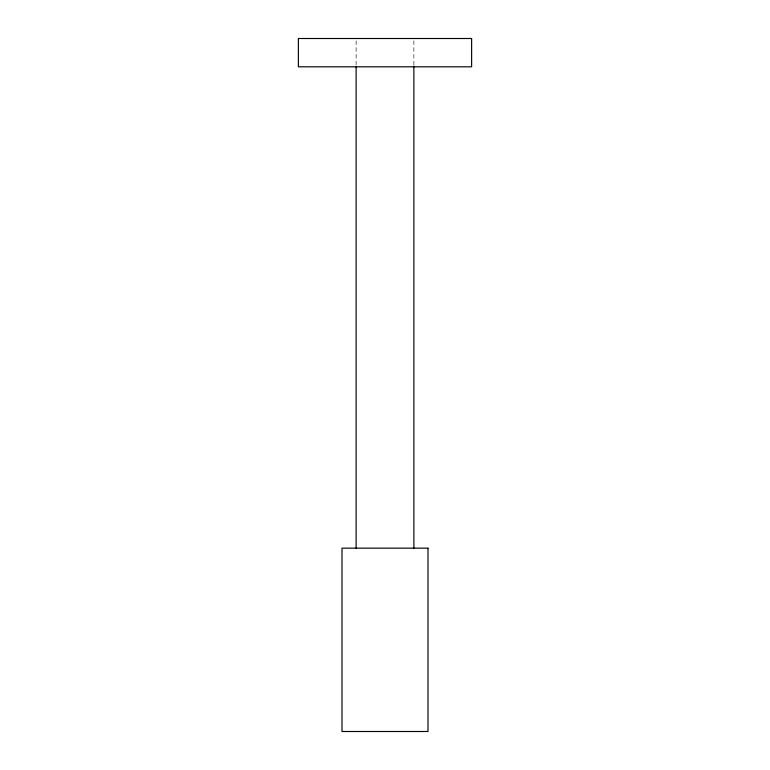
<?xml version="1.0" encoding="UTF-8"?>
<svg xmlns="http://www.w3.org/2000/svg" width="770" height="770" viewBox="0 0 770 770"><rect width="100%" height="100%" fill="white"/><g stroke="black" fill="none" stroke-linecap="round" stroke-linejoin="round"><path stroke-width="0.58" stroke-dasharray="3.85 2.89" d="M413.875 40.858L413.875 65.623M356.125 40.858L356.125 65.623"/><path stroke-width="1.16" d="M413.875 66.143L413.875 548.163M356.125 66.807L356.125 548.163M471.625 38.5L298.375 38.5L298.375 66.807L471.625 66.807L471.625 38.5M427.995 548.163L342.005 548.163L342.005 731.5L427.995 731.5L427.995 548.163"/></g></svg>
